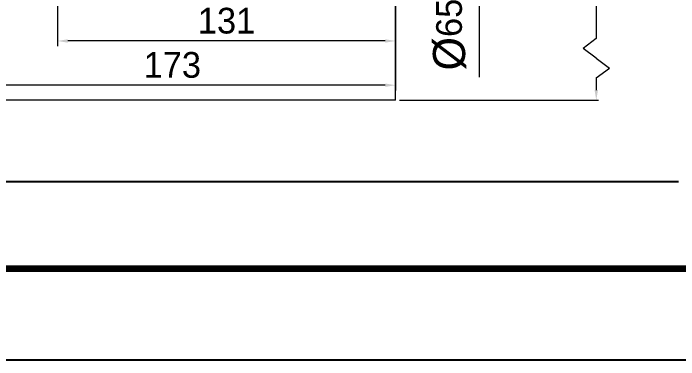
# Model space of a CAD drawing. Extents: x 0 to 1128, y 0 to 827.
# Drawn here: x 668.4 to 926.8, y 0 to 134.7 of the extents above; entities that cross this region are included whole.
import ezdxf

# ---------------------------------------------------------------- set-up
doc = ezdxf.new("R2010")
doc.units = 0
doc.header["$LTSCALE"] = 4
doc.header["$MEASUREMENT"] = 0
doc.header["$PDMODE"] = 3
doc.header["$PDSIZE"] = -10
doc.layers.get('0').update_dxf_attribs({"linetype": 'CONTINUOUS'})
doc.layers.get('DEFPOINTS').update_dxf_attribs({"linetype": 'CONTINUOUS'})
doc.layers.add('치수선', color=7, linetype='CONTINUOUS', lineweight=20)
doc.styles.add('Daelim Dimension', font='')
doc.styles.get('Daelim Dimension').set_extended_font_data('나눔고딕')
doc.dimstyles.new('DEFAULT', dxfattribs={"dimscale": 2, "dimtxt": 2, "dimasz": 2, "dimexe": 0, "dimexo": 2, "dimgap": 1, "dimtad": 1, "dimdec": 1, "dimzin": 9, "dimdsep": 46, "dimtxsty": 'Daelim Dimension', "dimcen": 0.5, "dimclrd": 252, "dimclre": 252, "dimclrt": 3, "dimadec": 1, "dimazin": 0, "dimtfac": 1, "dimtdec": 1, "dimtix": 1, "dimtmove": 0, "dimatfit": 3, "dimfxl": 1, "dimtolj": 1, "dimtzin": 1, "dimlwd": 9, "dimlwe": 9, "dimarcsym": 0})

# ---------------------------------------------------------------- blocks, each defined once
blk = doc.blocks.new('*D3')
at = {"color": 5, "lineweight": 9, "ltscale": 0.5, "transparency": 16777216}
for p, q in [((685.5705379979954, 156.9815912544805), (685.5705379979954, 121.9016952932297)), ((816.8705379979956, 151.3992259648838), (816.8705379979956, 121.9016952932297)), ((812.8705379979956, 123.9016952932297), (689.5705379979954, 123.9016952932297))]:
    blk.add_line(p, q, dxfattribs=at)
at = {"color": 5, "ltscale": 0.5, "transparency": 16777216}
for points in [[(689.5705379979954, 124.5683619598964), (689.5705379979954, 123.2350286265631), (685.5705379979954, 123.9016952932297)], [(812.8705379979956, 124.5683619598964), (812.8705379979956, 123.2350286265631), (816.8705379979956, 123.9016952932297)]]:
    blk.add_solid(points, dxfattribs=at)
at = {"layer": 'DEFPOINTS', "color": 0, "ltscale": 0.5, "transparency": 16777216}
for p in [(685.5705379979954, 160.9815912544805), (816.8705379979956, 155.3992259648838), (685.5705379979954, 123.9016952932297)]:
    blk.add_point(p, dxfattribs=at)
at = {"color": 7, "ltscale": 0.5, "transparency": 16777216, "insert": (751.2205379979955, 136.8029828468778), "char_height": 10, "attachment_point": 2, "style": 'Daelim Dimension'}
blk.add_mtext('\\A1;131', dxfattribs=at)
blk = doc.blocks.new('*D4')
at = {"color": 5, "lineweight": 9, "ltscale": 0.5, "transparency": 16777216}
for p, q in [((643.4484505155956, 196.4004472503838), (643.4484505155956, 104.717118714269)), ((816.8705379979956, 141.8801963534838), (816.8705379979956, 104.717118714269)), ((812.8705379979956, 106.717118714269), (647.4484505155956, 106.717118714269))]:
    blk.add_line(p, q, dxfattribs=at)
at = {"color": 5, "ltscale": 0.5, "transparency": 16777216}
for points in [[(647.4484505155956, 107.3837853809356), (647.4484505155956, 106.0504520476023), (643.4484505155956, 106.717118714269)], [(812.8705379979956, 107.3837853809356), (812.8705379979956, 106.0504520476023), (816.8705379979956, 106.717118714269)]]:
    blk.add_solid(points, dxfattribs=at)
at = {"layer": 'DEFPOINTS', "color": 0, "ltscale": 0.5, "transparency": 16777216}
for p in [(643.4484505155956, 200.4004472503838), (816.8705379979956, 145.8801963534838), (643.4484505155956, 106.717118714269)]:
    blk.add_point(p, dxfattribs=at)
at = {"color": 7, "ltscale": 0.5, "transparency": 16777216, "insert": (730.1594942567956, 119.618406267917), "char_height": 10, "attachment_point": 2, "style": 'Daelim Dimension'}
blk.add_mtext('\\A1;173', dxfattribs=at)
blk = doc.blocks.new('*D5')
at = {"color": 5, "lineweight": 9, "ltscale": 0.5, "transparency": 16777216}
for p, q in [((821.8705379979956, 211.8801963534838), (851.358853064452, 211.8801963534837)), ((849.358853064452, 207.8801963534837), (849.358853064452, 150.8801963534837)), ((821.8705379979956, 146.8801963534838), (851.358853064452, 146.8801963534837)), ((849.358853064452, 146.8801963534837), (849.358853064452, 109.8887800444709))]:
    blk.add_line(p, q, dxfattribs=at)
at = {"color": 5, "ltscale": 0.5, "transparency": 16777216}
for points in [[(848.6921863977853, 207.8801963534837), (850.0255197311186, 207.8801963534837), (849.358853064452, 211.8801963534837)], [(848.6921863977853, 150.8801963534837), (850.0255197311186, 150.8801963534837), (849.358853064452, 146.8801963534837)]]:
    blk.add_solid(points, dxfattribs=at)
at = {"layer": 'DEFPOINTS', "color": 0, "ltscale": 0.5, "transparency": 16777216}
for p in [(817.8705379979956, 211.8801963534838), (817.8705379979956, 146.8801963534838), (849.358853064452, 146.8801963534837)]:
    blk.add_point(p, dxfattribs=at)
at = {"color": 7, "ltscale": 0.5, "transparency": 16777216, "insert": (831.3896112904893, 126.3844881989774), "char_height": 10, "attachment_point": 2, "rotation": 90, "style": 'Daelim Dimension'}
blk.add_mtext('\\A1;{\\H1.25x;\\C256;Ø}65', dxfattribs=at)

msp = doc.modelspace()

# ---------------------------------------------------------------- linework, layer by layer
at = {"color": 5, "lineweight": 9, "ltscale": 0.5}
for p, q in [((894.8369247930395, 175.378906985808), (894.8369228856909, 124.859864017058)), ((894.8369228856909, 124.859864017058), (889.7291176336157, 121.0229728427416)), ((894.8369228856909, 117.1860740390306), (889.7291176336157, 121.0229728427416)), ((894.8369228856909, 117.1860740390306), (899.9447281377661, 113.3491752353197)), ((894.8369228856909, 109.5122840610033), (899.9447281377661, 113.3491752353197)), ((894.8369267003882, 109.5122916903978), (894.8369247930395, 104.8382041659838)), ((818.452676059519, 100.8550117221361), (895.7017605321753, 100.8550117221361))]:
    msp.add_line(p, q, dxfattribs=at)
at = {"color": 5}
msp.add_line((18.14486312866211, 69.27593994140625), (926.736156463623, 69.27593994140625), dxfattribs=at)
at = {"ltscale": 0.5}
msp.add_lwpolyline([(0, 0), (1128.400001525879, 0), (1128.400001525879, 826.8000030517578), (0, 826.8000030517578)], close=True, dxfattribs=at)
at = {"color": 5, "linetype": 'ByBlock', "lineweight": 200, "const_width": 2.6}
msp.add_lwpolyline([(18.14486312866211, 35.40284729003906), (1110.144863128662, 35.40284729003906), (1110.144863128662, 807.6028442382812), (18.14486312866211, 807.6028442382812)], close=True, dxfattribs=at)
at = {"color": 5, "ltscale": 0.5}
msp.add_solid([(894.1702587621558, 104.8382041659838), (895.5035908239233, 104.8382041659838), (894.8369247930395, 100.8382041659838)], dxfattribs=at)
at = {"layer": '치수선'}
for q in [(816.8705379979956, 572.5316703434746), (102.8055603521216, 100.8550117221361)]:
    msp.add_line((816.8705379979956, 100.8550117221361), q, dxfattribs=at)

# ---------------------------------------------------------------- dimensions: what is measured, and where the dimension line sits
at = {"color": 5, "ltscale": 0.5}
dim = msp.add_linear_dim(base=(849.358853064452, 146.8801963534837), p1=(817.8705379979956, 211.8801963534838), p2=(817.8705379979956, 146.8801963534838), angle=270, text='{\\H1.25x;\\C256;Ø}<>', dimstyle='DEFAULT', override={"dimtxt": 5, "dimexe": 1, "dimclrd": 5, "dimclre": 5, "dimclrt": 7}, dxfattribs=at)
dim.commit()
dim.dimension.update_dxf_attribs({"geometry": '*D5', "text_midpoint": (849.358853064452, 126.3844881989774), "dimtype": 160})
for base, p1, p2, picture, middle in [((643.4484505155956, 106.717118714269), (816.8705379979956, 145.8801963534838), (643.4484505155956, 200.4004472503838), '*D4', (730.1594942567956, 106.717118714269)), ((685.5705379979954, 123.9016952932297), (816.8705379979956, 155.3992259648838), (685.5705379979954, 160.9815912544805), '*D3', (751.2205379979955, 123.9016952932297))]:
    dim = msp.add_linear_dim(base=base, p1=p1, p2=p2, angle=180, dimstyle='DEFAULT', override={"dimtxt": 5, "dimexe": 1, "dimdec": 0, "dimclrd": 5, "dimclre": 5, "dimclrt": 7}, dxfattribs=at)
    dim.commit()
    dim.dimension.update_dxf_attribs({"geometry": picture, "text_midpoint": middle, "dimtype": 160})

doc.saveas('drawing.dxf')
